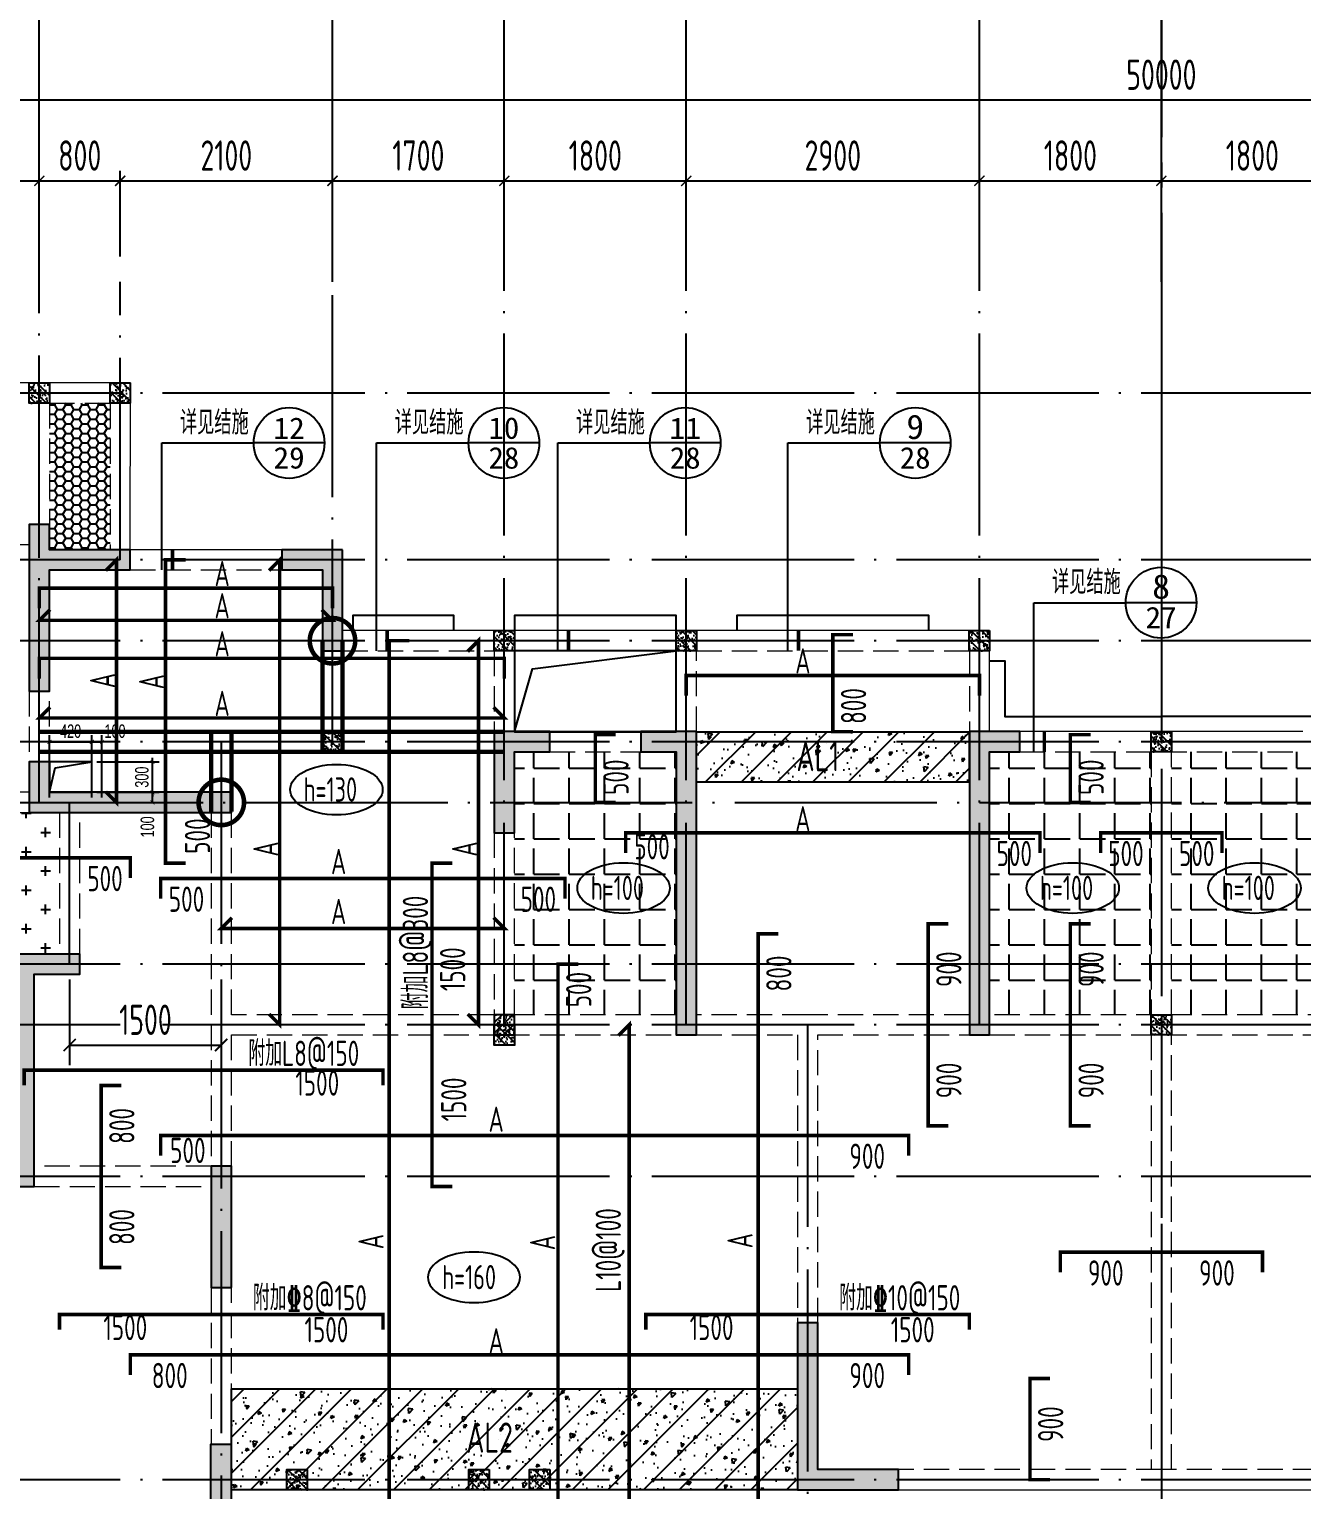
# Model space of a CAD drawing. Extents: x -668857 to 154266, y -275694 to 291306.
# Drawn here: x -211589 to -198999, y -7972 to 6478 of the extents above; entities that cross this region are included whole.
import ezdxf
from ezdxf.enums import TextEntityAlignment as Align

# ---------------------------------------------------------------- set-up
doc = ezdxf.new("R2010")
doc.units = 0
doc.header["$LTSCALE"] = 1000
for name, pattern in [('CENTER', [2, 1.25, -0.25, 0.25, -0.25]), ('DASH', [0.35, 0.25, -0.1]), ('DASHED', [0.75, 0.5, -0.25]), ('DOTE', [2.42, 2, -0.2, 0.02, -0.2])]:
    doc.linetypes.add(name, pattern=pattern)
doc.layers.get('0').update_dxf_attribs({"linetype": 'CONTINUOUS'})
doc.layers.get('DEFPOINTS').update_dxf_attribs({"linetype": 'CONTINUOUS'})
doc.layers.add('+公共字体', color=7, linetype='CONTINUOUS', lineweight=20)
for name, color, linetype in [('A-AXIS', 1, 'CONTINUOUS'), ('A-DOTE', 10, 'DOTE'), ('BEAM', 4, 'DASHED'), ('DIM_IDEN', 67, 'CONTINUOUS'), ('PUB_TEXT', 2, 'CONTINUOUS'), ('ROOF', 183, 'CONTINUOUS'), ('S-B板填充', 251, 'CONTINUOUS'), ('S-B板标注', 3, 'CONTINUOUS'), ('S-B板配筋', 6, 'CONTINUOUS'), ('S-B板配筋号', 7, 'CONTINUOUS'), ('S-C承台编号', 6, 'CONTINUOUS'), ('S-D洞口', 4, 'CONTINUOUS'), ('S-D洞口标注', 3, 'CONTINUOUS'), ('S-L主梁线', 4, 'DASH'), ('S-Q墙填充', 252, 'CONTINUOUS'), ('S-Q墙实线', 6, 'CONTINUOUS'), ('S-Q墙标注', 3, 'CONTINUOUS'), ('S-Y一般标注', 3, 'CONTINUOUS'), ('S-板正筋', 2, 'CONTINUOUS'), ('S-构造柱', 212, 'CONTINUOUS'), ('TEXT', 2, 'CONTINUOUS'), ('THIN', 7, 'CONTINUOUS'), ('水平筋标注', 7, 'CONTINUOUS'), ('看线', 251, 'CONTINUOUS'), ('配箍校核', 34, 'CONTINUOUS')]:
    doc.layers.add(name, color=color, linetype=linetype)
doc.styles.add('_TCH_AXIS', font='COMPLEX', dxfattribs={"bigfont": 'GBCBIG'})
doc.styles.add('_TCH_LABEL', font='simhei.ttf')
doc.styles.add('TSSD_DIMENSION', font='Tssdeng.shx', dxfattribs={"width": 0.7, "bigfont": 'tssdchn.shx'})
doc.styles.add('TSSD_REIN', font='tssdeng.shx', dxfattribs={"width": 0.7, "height": 300, "bigfont": 'tssdchn.shx'})
doc.styles.add('结构文字', font='zstxt.shx', dxfattribs={"width": 0.7, "bigfont": 'zshz.shx'})
doc.dimstyles.new('STRUCK', dxfattribs={"dimtxt": 400, "dimasz": 121, "dimexe": 200, "dimexo": 150, "dimgap": 115, "dimtad": 1, "dimdec": 0, "dimdsep": 46, "dimtxsty": '结构文字', "dimblk": 'ARCHTICK', "dimcen": 400, "dimclrd": 3, "dimclre": 3, "dimclrt": 7, "dimadec": 0, "dimazin": 0, "dimtfac": 1, "dimtdec": 0, "dimtix": 1, "dimtmove": 2, "dimatfit": 3, "dimldrblk": '_DIMX', "dimfxl": 0, "dimtolj": 1, "dimtzin": 0, "dimarcsym": 0})
doc.dimstyles.new('STRUCK30', dxfattribs={"dimscale": 0.33333, "dimtxt": 400, "dimasz": 121, "dimexe": 200, "dimexo": 150, "dimgap": 115, "dimtad": 1, "dimdec": 0, "dimdsep": 46, "dimtxsty": '结构文字', "dimblk": 'ARCHTICK', "dimcen": 400, "dimclrd": 3, "dimclre": 3, "dimclrt": 7, "dimadec": 0, "dimazin": 0, "dimtfac": 1, "dimtdec": 0, "dimtix": 1, "dimtmove": 2, "dimatfit": 3, "dimldrblk": '_DIMX', "dimfxl": 0, "dimtolj": 1, "dimtzin": 0, "dimarcsym": 0})
doc.dimstyles.new('TSSD_100_100', dxfattribs={"dimtxt": 300, "dimasz": 100, "dimexe": 100, "dimexo": 250, "dimgap": 100, "dimtad": 1, "dimdec": 0, "dimzin": 0, "dimdsep": 46, "dimtxsty": 'TSSD_DIMENSION', "dimblk": 'ARCHTICK', "dimcen": 0, "dimdle": 100, "dimclrt": 7, "dimadec": 0, "dimazin": 0, "dimtfac": 1, "dimtdec": 0, "dimtix": 1, "dimtmove": 2, "dimatfit": 3, "dimldrblk": 'ARCHTICK', "dimfxl": 0, "dimtolj": 1, "dimtzin": 0, "dimarcsym": 0})

# ---------------------------------------------------------------- blocks, each defined once
blk = doc.blocks.new('_ArchTick')
at = {"color": 0, "linetype": 'ByBlock', "const_width": 0.15}
blk.add_lwpolyline([(-0.5, -0.5), (0.5, 0.5)], dxfattribs=at)
blk = doc.blocks.new('*D156')
at = {"layer": 'DEFPOINTS', "color": 0}
for p in [(18500, 19250), (15700, 18250), (18500, 18250)]:
    blk.add_point(p, dxfattribs=at)
at = {"layer": 'S-Y一般标注', "color": 0, "lineweight": -2}
for p, q in [((15600, 19250), (18600, 19250)), ((15700, 18500), (15700, 19350)), ((18500, 18500), (18500, 19350))]:
    blk.add_line(p, q, dxfattribs=at)
at = {"layer": 'S-Y一般标注', "color": 0, "lineweight": -2, "xscale": 100, "yscale": 100, "zscale": 100, "rotation": 180}
blk.add_blockref('_ArchTick', (15700, 19250), dxfattribs=at)
at = {"layer": 'S-Y一般标注', "color": 0, "lineweight": -2, "xscale": 100, "yscale": 100, "zscale": 100}
blk.add_blockref('_ArchTick', (18500, 19250), dxfattribs=at)
at = {"layer": 'S-Y一般标注', "color": 7, "insert": (17100, 19500), "char_height": 300, "attachment_point": 5, "style": 'TSSD_DIMENSION'}
blk.add_mtext('\\A1;2800', dxfattribs=at)
blk = doc.blocks.new('*D157')
at = {"layer": 'DEFPOINTS', "color": 0}
for p in [(19300, 19250), (18500, 18250), (19300, 18250)]:
    blk.add_point(p, dxfattribs=at)
at = {"layer": 'S-Y一般标注', "color": 0, "lineweight": -2}
for p, q in [((18400, 19250), (19400, 19250)), ((18500, 18500), (18500, 19350)), ((19300, 18500), (19300, 19350))]:
    blk.add_line(p, q, dxfattribs=at)
at = {"layer": 'S-Y一般标注', "color": 0, "lineweight": -2, "xscale": 100, "yscale": 100, "zscale": 100, "rotation": 180}
blk.add_blockref('_ArchTick', (18500, 19250), dxfattribs=at)
at = {"layer": 'S-Y一般标注', "color": 0, "lineweight": -2, "xscale": 100, "yscale": 100, "zscale": 100}
blk.add_blockref('_ArchTick', (19300, 19250), dxfattribs=at)
at = {"layer": 'S-Y一般标注', "color": 7, "insert": (18900, 19500), "char_height": 300, "attachment_point": 5, "style": 'TSSD_DIMENSION'}
blk.add_mtext('\\A1;800', dxfattribs=at)
blk = doc.blocks.new('*D158')
at = {"layer": 'DEFPOINTS', "color": 0}
for p in [(23100, 19250), (21400, 18250), (23100, 18250)]:
    blk.add_point(p, dxfattribs=at)
at = {"layer": 'S-Y一般标注', "color": 0, "lineweight": -2}
for p, q in [((21300, 19250), (23200, 19250)), ((21400, 18500), (21400, 19350)), ((23100, 18500), (23100, 19350))]:
    blk.add_line(p, q, dxfattribs=at)
at = {"layer": 'S-Y一般标注', "color": 0, "lineweight": -2, "xscale": 100, "yscale": 100, "zscale": 100, "rotation": 180}
blk.add_blockref('_ArchTick', (21400, 19250), dxfattribs=at)
at = {"layer": 'S-Y一般标注', "color": 0, "lineweight": -2, "xscale": 100, "yscale": 100, "zscale": 100}
blk.add_blockref('_ArchTick', (23100, 19250), dxfattribs=at)
at = {"layer": 'S-Y一般标注', "color": 7, "insert": (22250, 19500), "char_height": 300, "attachment_point": 5, "style": 'TSSD_DIMENSION'}
blk.add_mtext('\\A1;1700', dxfattribs=at)
blk = doc.blocks.new('*D159')
at = {"layer": 'DEFPOINTS', "color": 0}
for p in [(24900, 19250), (23100, 18250), (24900, 18250)]:
    blk.add_point(p, dxfattribs=at)
at = {"layer": 'S-Y一般标注', "color": 0, "lineweight": -2}
for p, q in [((23000, 19250), (25000, 19250)), ((23100, 18500), (23100, 19350)), ((24900, 18500), (24900, 19350))]:
    blk.add_line(p, q, dxfattribs=at)
at = {"layer": 'S-Y一般标注', "color": 0, "lineweight": -2, "xscale": 100, "yscale": 100, "zscale": 100, "rotation": 180}
blk.add_blockref('_ArchTick', (23100, 19250), dxfattribs=at)
at = {"layer": 'S-Y一般标注', "color": 0, "lineweight": -2, "xscale": 100, "yscale": 100, "zscale": 100}
blk.add_blockref('_ArchTick', (24900, 19250), dxfattribs=at)
at = {"layer": 'S-Y一般标注', "color": 7, "insert": (24000, 19500), "char_height": 300, "attachment_point": 5, "style": 'TSSD_DIMENSION'}
blk.add_mtext('\\A1;1800', dxfattribs=at)
blk = doc.blocks.new('*D160')
at = {"layer": 'DEFPOINTS', "color": 0}
for p in [(27800, 19250), (24900, 18250), (27800, 18250)]:
    blk.add_point(p, dxfattribs=at)
at = {"layer": 'S-Y一般标注', "color": 0, "lineweight": -2}
for p, q in [((24800, 19250), (27900, 19250)), ((24900, 18500), (24900, 19350)), ((27800, 18500), (27800, 19350))]:
    blk.add_line(p, q, dxfattribs=at)
at = {"layer": 'S-Y一般标注', "color": 0, "lineweight": -2, "xscale": 100, "yscale": 100, "zscale": 100, "rotation": 180}
blk.add_blockref('_ArchTick', (24900, 19250), dxfattribs=at)
at = {"layer": 'S-Y一般标注', "color": 0, "lineweight": -2, "xscale": 100, "yscale": 100, "zscale": 100}
blk.add_blockref('_ArchTick', (27800, 19250), dxfattribs=at)
at = {"layer": 'S-Y一般标注', "color": 7, "insert": (26350, 19500), "char_height": 300, "attachment_point": 5, "style": 'TSSD_DIMENSION'}
blk.add_mtext('\\A1;2900', dxfattribs=at)
blk = doc.blocks.new('*D161')
at = {"layer": 'DEFPOINTS', "color": 0}
for p in [(29600, 19250), (27800, 18250), (29600, 18250)]:
    blk.add_point(p, dxfattribs=at)
at = {"layer": 'S-Y一般标注', "color": 0, "lineweight": -2}
for p, q in [((27700, 19250), (29700, 19250)), ((27800, 18500), (27800, 19350)), ((29600, 18500), (29600, 19350))]:
    blk.add_line(p, q, dxfattribs=at)
at = {"layer": 'S-Y一般标注', "color": 0, "lineweight": -2, "xscale": 100, "yscale": 100, "zscale": 100, "rotation": 180}
blk.add_blockref('_ArchTick', (27800, 19250), dxfattribs=at)
at = {"layer": 'S-Y一般标注', "color": 0, "lineweight": -2, "xscale": 100, "yscale": 100, "zscale": 100}
blk.add_blockref('_ArchTick', (29600, 19250), dxfattribs=at)
at = {"layer": 'S-Y一般标注', "color": 7, "insert": (28700, 19500), "char_height": 300, "attachment_point": 5, "style": 'TSSD_DIMENSION'}
blk.add_mtext('\\A1;1800', dxfattribs=at)
blk = doc.blocks.new('*D162')
at = {"layer": 'DEFPOINTS', "color": 0}
for p in [(31400, 19250), (29600, 18250), (31400, 18250)]:
    blk.add_point(p, dxfattribs=at)
at = {"layer": 'S-Y一般标注', "color": 0, "lineweight": -2}
for p, q in [((29500, 19250), (31500, 19250)), ((29600, 18500), (29600, 19350)), ((31400, 18500), (31400, 19350))]:
    blk.add_line(p, q, dxfattribs=at)
at = {"layer": 'S-Y一般标注', "color": 0, "lineweight": -2, "xscale": 100, "yscale": 100, "zscale": 100, "rotation": 180}
blk.add_blockref('_ArchTick', (29600, 19250), dxfattribs=at)
at = {"layer": 'S-Y一般标注', "color": 0, "lineweight": -2, "xscale": 100, "yscale": 100, "zscale": 100}
blk.add_blockref('_ArchTick', (31400, 19250), dxfattribs=at)
at = {"layer": 'S-Y一般标注', "color": 7, "insert": (30500, 19500), "char_height": 300, "attachment_point": 5, "style": 'TSSD_DIMENSION'}
blk.add_mtext('\\A1;1800', dxfattribs=at)
blk = doc.blocks.new('*D173')
at = {"layer": 'DEFPOINTS', "color": 0}
for p in [(54600, 20050), (4600, 18250), (54600, 18250)]:
    blk.add_point(p, dxfattribs=at)
at = {"layer": 'S-Y一般标注', "color": 0, "lineweight": -2}
for p, q in [((4600, 18500), (4600, 20150)), ((54600, 18500), (54600, 20150)), ((4500, 20050), (54700, 20050))]:
    blk.add_line(p, q, dxfattribs=at)
at = {"layer": 'S-Y一般标注', "color": 0, "lineweight": -2, "xscale": 100, "yscale": 100, "zscale": 100, "rotation": 180}
blk.add_blockref('_ArchTick', (4600, 20050), dxfattribs=at)
at = {"layer": 'S-Y一般标注', "color": 0, "lineweight": -2, "xscale": 100, "yscale": 100, "zscale": 100}
blk.add_blockref('_ArchTick', (54600, 20050), dxfattribs=at)
at = {"layer": 'S-Y一般标注', "color": 7, "insert": (29600, 20300), "char_height": 300, "attachment_point": 5, "style": 'TSSD_DIMENSION'}
blk.add_mtext('\\A1;50000', dxfattribs=at)
blk = doc.blocks.new('*D185')
at = {"layer": 'DEFPOINTS', "color": 0}
for p in [(21400, 19250), (19300, 18250), (21400, 18250)]:
    blk.add_point(p, dxfattribs=at)
at = {"layer": 'S-Y一般标注', "color": 0, "lineweight": -2}
for p, q in [((19200, 19250), (21500, 19250)), ((19300, 18500), (19300, 19350)), ((21400, 18500), (21400, 19350))]:
    blk.add_line(p, q, dxfattribs=at)
at = {"layer": 'S-Y一般标注', "color": 0, "lineweight": -2, "xscale": 100, "yscale": 100, "zscale": 100, "rotation": 180}
blk.add_blockref('_ArchTick', (19300, 19250), dxfattribs=at)
at = {"layer": 'S-Y一般标注', "color": 0, "lineweight": -2, "xscale": 100, "yscale": 100, "zscale": 100}
blk.add_blockref('_ArchTick', (21400, 19250), dxfattribs=at)
at = {"layer": 'S-Y一般标注', "color": 7, "insert": (20350, 19500), "char_height": 300, "attachment_point": 5, "style": 'TSSD_DIMENSION'}
blk.add_mtext('\\A1;2100', dxfattribs=at)
blk = doc.blocks.new('20210729.03504727')
at = {"layer": '看线', "color": 202, "ltscale": 0.5}
for points in [[(17500, 10800), (17500, 10950), (16500, 10950), (16500, 10800)], [(19700, 10800), (19700, 10950), (18100, 10950), (18100, 10800)], [(22200, 10800), (22200, 10950), (20300, 10950), (20300, 10800)], [(22800, 10500), (22950, 10500), (22950, 9950), (24500, 9950)], [(26200, 10500), (26050, 10500), (26050, 9950), (24500, 9950)]]:
    blk.add_lwpolyline(points, dxfattribs=at)
blk = doc.blocks.new('*D1078')
at = {"layer": 'DEFPOINTS', "color": 0}
for p in [(-210969, -772), (-210369, -772), (-210969, -1072)]:
    blk.add_point(p, dxfattribs=at)
at = {"layer": 'S-D洞口标注', "color": 3, "lineweight": -2}
for p, q in [((-210919, -772), (-210302, -772)), ((-210369, -772), (-210369, -732)), ((-210369, -1072), (-210369, -772)), ((-210919, -1072), (-210302, -1072)), ((-210369, -1072), (-210369, -1112))]:
    blk.add_line(p, q, dxfattribs=at)
at = {"layer": 'S-D洞口标注', "color": 3, "lineweight": -2, "xscale": 40.33293, "yscale": 40.33293, "zscale": 40.33293}
for p, rotation in [((-210369, -772), 270), ((-210369, -1072), 90)]:
    blk.add_blockref('_ArchTick', p, dxfattribs=dict(at, rotation=rotation))
at = {"layer": 'S-D洞口标注', "color": 7, "insert": (-210474, -922), "char_height": 133.3, "attachment_point": 5, "rotation": 90, "style": '结构文字'}
blk.add_mtext('\\A1;300', dxfattribs=at)
blk = doc.blocks.new('_DIMX')
blk.add_line((-150, 0), (150, 0))
at = {"const_width": 50}
blk.add_lwpolyline([(-70, -70), (70, 70)], dxfattribs=at)
blk = doc.blocks.new('*D1079')
at = {"layer": 'DEFPOINTS', "color": 0}
for p in [(-210969, -573), (-211389, -1173), (-210969, -1172)]:
    blk.add_point(p, dxfattribs=at)
at = {"layer": 'S-D洞口标注', "color": 3, "lineweight": -2}
for p, q in [((-211389, -1123), (-211389, -506)), ((-211389, -573), (-210969, -573)), ((-210969, -1122), (-210969, -506))]:
    blk.add_line(p, q, dxfattribs=at)
at = {"layer": 'S-D洞口标注', "color": 3, "lineweight": -2, "xscale": 40.33293, "yscale": 40.33293, "zscale": 40.33293, "rotation": 180}
blk.add_blockref('_ArchTick', (-211389, -573), dxfattribs=at)
at = {"layer": 'S-D洞口标注', "color": 3, "lineweight": -2, "xscale": 40.33293, "yscale": 40.33293, "zscale": 40.33293}
blk.add_blockref('_ArchTick', (-210969, -573), dxfattribs=at)
at = {"layer": 'S-D洞口标注', "color": 7, "insert": (-211179, -468), "char_height": 133.3, "attachment_point": 5, "style": '结构文字'}
blk.add_mtext('\\A1;420', dxfattribs=at)
blk = doc.blocks.new('*D1080')
at = {"layer": 'DEFPOINTS', "color": 0}
for p in [(-210869, -573), (-210969, -1172), (-210869, -1172)]:
    blk.add_point(p, dxfattribs=at)
at = {"layer": 'S-D洞口标注', "color": 3, "lineweight": -2}
for p, q in [((-210969, -1122), (-210969, -506)), ((-210969, -573), (-210869, -573)), ((-210869, -1122), (-210869, -506))]:
    blk.add_line(p, q, dxfattribs=at)
at = {"layer": 'S-D洞口标注', "color": 3, "lineweight": -2, "xscale": 40.33293, "yscale": 40.33293, "zscale": 40.33293, "rotation": 180}
blk.add_blockref('_ArchTick', (-210969, -573), dxfattribs=at)
at = {"layer": 'S-D洞口标注', "color": 3, "lineweight": -2, "xscale": 40.33293, "yscale": 40.33293, "zscale": 40.33293}
blk.add_blockref('_ArchTick', (-210869, -573), dxfattribs=at)
at = {"layer": 'S-D洞口标注', "color": 7, "insert": (-210740, -468), "char_height": 133.3, "attachment_point": 5, "style": '结构文字'}
blk.add_mtext('\\A1;100', dxfattribs=at)
blk = doc.blocks.new('*D1081')
at = {"layer": 'DEFPOINTS', "color": 0}
for p in [(-210969, -1072), (-210369, -1072), (-210969, -1172)]:
    blk.add_point(p, dxfattribs=at)
at = {"layer": 'S-D洞口标注', "color": 3, "lineweight": -2}
for p, q in [((-210919, -1072), (-210302, -1072)), ((-210369, -1172), (-210369, -1072)), ((-210919, -1172), (-210302, -1172))]:
    blk.add_line(p, q, dxfattribs=at)
at = {"layer": 'S-D洞口标注', "color": 3, "lineweight": -2, "xscale": 40.33293, "yscale": 40.33293, "zscale": 40.33293}
for p, rotation in [((-210369, -1072), 90), ((-210369, -1172), 270)]:
    blk.add_blockref('_ArchTick', p, dxfattribs=dict(at, rotation=rotation))
at = {"layer": 'S-D洞口标注', "color": 7, "insert": (-210419, -1414), "char_height": 133.3, "attachment_point": 5, "rotation": 90, "style": '结构文字'}
blk.add_mtext('\\A1;100', dxfattribs=at)
blk = doc.blocks.new('20210803.22403995')
at = {"layer": '+公共字体', "color": 2, "const_width": 45}
for points in [[(-847438, -168387, 1), (-847438, -167937, 1), (-847438, -168387, -1)], [(-848538, -169986, 1), (-848538, -169536, 1), (-848538, -169986, -1)]]:
    blk.add_lwpolyline(points, format="xyb", dxfattribs=at)
blk = doc.blocks.new('20210807.15312446')
at = {"layer": 'S-Q墙填充'}
h = blk.add_hatch(color=252, dxfattribs=at)
h.dxf.hatch_style = 1
h.paths.add_polyline_path([(74816, 67840), (74816, 66540), (75016, 66540), (75016, 67740), (75815, 67740), (75815, 67940), (75016, 67940), (75016, 68190), (74816, 68190)])
h = blk.add_hatch(color=252, dxfattribs=at)
h.dxf.hatch_style = 1
h.paths.add_polyline_path([(77916, 67940), (77316, 67940), (77316, 67740), (77716, 67740), (77716, 66940), (77916, 66940)])
h = blk.add_hatch(color=252, dxfattribs=at)
h.dxf.hatch_style = 1
h.paths.add_polyline_path([(79416, 66140), (79416, 65140), (79616, 65140), (79616, 65940), (79966, 65940), (79966, 66140)])
h = blk.add_hatch(color=252, dxfattribs=at)
h.dxf.hatch_style = 1
h.paths.add_polyline_path([(81416, 66140), (80866, 66140), (80866, 65940), (81216, 65940), (81216, 63140), (81416, 63140)])
h = blk.add_hatch(color=252, dxfattribs=at)
h.dxf.hatch_style = 1
h.paths.add_polyline_path([(84116, 66140), (84116, 63140), (84316, 63140), (84316, 65940), (84616, 65940), (84616, 66140)])
h = blk.add_hatch(color=252, dxfattribs=at)
h.dxf.hatch_style = 1
h.paths.add_polyline_path([(75016, 65540), (75016, 65840), (74816, 65840), (74816, 65340), (75216, 65340), (76816, 65340), (76816, 65540), (75216, 65540)])
h = blk.add_hatch(color=252, dxfattribs=at)
h.dxf.hatch_style = 1
h.paths.add_polyline_path([(74866, 61640), (74866, 63740), (75316, 63740), (75316, 63940), (74666, 63940), (74666, 61840), (74466, 61840), (74466, 61640)])
h = blk.add_hatch(color=252, dxfattribs=at)
h.dxf.hatch_style = 1
h.paths.add_polyline_path([(76816, 60640), (76816, 61840), (76616, 61840), (76616, 60640)])
h = blk.add_hatch(color=252, dxfattribs=at)
h.dxf.hatch_style = 1
h.paths.add_polyline_path([(82416, 58640), (83316, 58640), (83416, 58640), (83416, 58840), (83316, 58840), (82616, 58840), (82616, 60290), (82416, 60290)])
h = blk.add_hatch(color=252, dxfattribs=at)
h.dxf.hatch_style = 1
h.paths.add_polyline_path([(76813, 57440), (76063, 57440), (76063, 57640), (76613, 57640), (76613, 58740), (76613, 59090), (76813, 59090), (76813, 58740)])
at = {"layer": 'S-D洞口', "color": 5}
blk.add_lwpolyline([(79616, 66140), (81216, 66140), (81216, 66940), (79616, 66940), (79616, 66140), (79793, 66762), (81216, 66940)], dxfattribs=at)
at = {"layer": 'S-L主梁线', "linetype": 'ByBlock', "lineweight": 18}
for p, q in [((74915, 69590), (72116, 69590)), ((75816, 69590), (74915, 69590)), ((75815, 67940), (75816, 69590)), ((77316, 67939), (75815, 67939)), ((79516, 67140), (77916, 67140)), ((81316, 67140), (79516, 67140)), ((84316, 67140), (81316, 67140)), ((84316, 66140), (84316, 67140)), ((79616, 66940), (81216, 66940)), ((79616, 66140), (79616, 66940)), ((81216, 66940), (81216, 66140)), ((80866, 66140), (79966, 66140)), ((86016, 66140), (84616, 66140)), ((87416, 66140), (86016, 66140)), ((83416, 58640), (86016, 58640)), ((86016, 58640), (88616, 58640))]:
    blk.add_line(p, q, dxfattribs=at)
at = {"layer": 'S-L主梁线', "linetype": 'DASH', "lineweight": 18}
for p, q in [((75015, 69390), (75616, 69390)), ((75015, 69390), (75016, 68190)), ((75616, 69390), (75615, 67940)), ((75016, 68090), (75016, 68190)), ((72216, 67990), (74816, 67990)), ((75815, 67740), (77316, 67740)), ((77916, 66940), (79416, 66940)), ((79416, 66940), (79416, 66140)), ((81416, 66940), (84116, 66940)), ((81416, 66140), (81416, 66940)), ((84116, 66940), (84116, 66140)), ((74816, 66540), (74816, 65840)), ((75016, 65840), (75016, 66540)), ((79966, 65940), (80866, 65940)), ((84616, 65940), (86016, 65940)), ((85916, 65940), (85916, 63340)), ((86016, 65940), (87416, 65940)), ((86116, 63340), (86116, 65940)), ((74816, 65540), (72216, 65540)), ((72216, 65340), (74816, 65340)), ((75116, 65340), (75116, 63940)), ((75316, 63940), (75316, 65340)), ((76616, 65340), (76616, 63240)), ((76816, 63340), (76816, 65340)), ((79416, 65140), (79416, 63340)), ((79616, 63340), (79616, 65140)), ((79416, 63340), (76816, 63340)), ((81216, 63340), (79616, 63340)), ((82516, 63340), (81416, 63340)), ((84116, 63340), (82516, 63340)), ((86016, 63340), (84316, 63340)), ((87716, 63340), (86016, 63340)), ((76616, 63240), (76616, 61840)), ((76816, 63140), (79516, 63140)), ((76816, 61840), (76816, 63140)), ((79516, 63140), (81216, 63140)), ((81416, 63140), (82416, 63140)), ((82416, 63140), (82416, 60290)), ((82616, 63140), (84116, 63140)), ((82616, 60290), (82616, 63140)), ((84316, 63140), (86016, 63140)), ((85916, 63140), (85916, 58840)), ((86016, 63140), (87716, 63140)), ((86116, 58840), (86116, 63140)), ((76616, 61840), (74866, 61840)), ((74866, 61640), (76616, 61640)), ((76616, 60640), (76616, 59090)), ((76816, 59090), (76816, 60640)), ((86016, 58840), (83416, 58840)), ((88616, 58840), (86016, 58840))]:
    blk.add_line(p, q, dxfattribs=at)
at = {"layer": 'S-Q墙实线'}
for points in [[(74816, 67840), (74816, 66540), (75016, 66540), (75016, 67740), (75815, 67740), (75815, 67940), (75016, 67940), (75016, 68190), (74816, 68190)], [(77916, 67940), (77316, 67940), (77316, 67740), (77716, 67740), (77716, 66940), (77916, 66940)], [(79416, 66140), (79416, 65140), (79616, 65140), (79616, 65940), (79966, 65940), (79966, 66140)], [(81416, 66140), (80866, 66140), (80866, 65940), (81216, 65940), (81216, 63140), (81416, 63140)], [(84116, 66140), (84116, 63140), (84316, 63140), (84316, 65940), (84616, 65940), (84616, 66140)], [(75016, 65540), (75016, 65840), (74816, 65840), (74816, 65340), (75216, 65340), (76816, 65340), (76816, 65540), (75216, 65540)], [(74866, 61640), (74866, 63740), (75316, 63740), (75316, 63940), (74666, 63940), (74666, 61840), (74466, 61840), (74466, 61640)], [(76816, 60640), (76816, 61840), (76616, 61840), (76616, 60640)], [(82416, 58640), (83316, 58640), (83416, 58640), (83416, 58840), (83316, 58840), (82616, 58840), (82616, 60290), (82416, 60290)], [(76813, 57440), (76063, 57440), (76063, 57640), (76613, 57640), (76613, 58740), (76613, 59090), (76813, 59090), (76813, 58740)]]:
    blk.add_lwpolyline(points, close=True, dxfattribs=at)
blk = doc.blocks.new('20210730.02141516')
at = {"layer": 'S-构造柱'}
h = blk.add_hatch(dxfattribs=at)
h.set_pattern_fill('ARMORED', color=256, scale=15, angle=-90, style=0)
h.set_pattern_definition([(320, (-154189.41, 3278673.45), (-9.4128202, -107.5890274), [11.25, -123.75]), (265, (-154189.41, 3278673.45), (112.82882, 20.8127), [9, -99]), (10.4514, (-154190.19, 3278664.49), (103.4159313, -86.7764073), [9.5610285, -105.1713168]), (316.1842, (-154159.41, 3278673.45), (-24.827852, -160.0861573), [16.875, -185.625]), (6.6356, (-154161.48, 3278660.11), (146.117681, -140.199406), [14.341543, -157.75695]), (261.1842, (-154159.41, 3278673.45), (146.11779, -140.199292), [13.5, -148.5]), (291, (-154166.91, 3278658.45), (-60.3928336, -89.5360578), [11.25, -123.75]), (236, (-154166.91, 3278658.45), (108.7725068, -36.4972998), [9, -99]), (341.4514, (-154171.94, 3278650.99), (48.3795745, -126.0333943), [9.5610285, -105.1713168]), (307.5, (-154189.41, 3278673.454), (49.93407807, -1.8239783), [0, -97.8, 0, -100.5, 0, -99.375]), (277.5, (-154189.41, 3278673.454), (59.1617568, -39.4604306), [0, -57.3, 0, -95.55, 0, -37.875]), (237.5, (-154189.41, 3278706.904), (-3.38323076, -80.07336543), [0, -37.5, 0, -117, 0, -155.25]), (227.5, (-154189.41, 3278721.904), (15.0157473, -87.4779254), [0, -48.75, 0, -77.7, 0, -110.25]), (315, (-154189.41, 3278673.454), (53.0330086, 53.0330086), [])])
h.paths.add_polyline_path([(200, 200), (200, 0), (0, 0), (0, 200)])
blk.add_lwpolyline([(200, 200), (200, 0), (0, 0), (0, 200)], close=True, dxfattribs=at)
blk = doc.blocks.new('20210809.18285270')
at = {"layer": 'ROOF', "rotation": 359.9999999538236}
for p in [(13900, 12550), (14700, 12550)]:
    blk.add_blockref('20210730.02141516', p, dxfattribs=at)
at = {"layer": 'ROOF'}
for p in [(18500, 10100), (20300, 10100), (23200, 10100), (16800, 9100), (25000, 9100), (18500, 6200), (25000, 6300), (16450, 1800), (18250, 1800), (18850, 1800)]:
    blk.add_blockref('20210730.02141516', p, dxfattribs=at)
at = {"layer": 'ROOF', "xscale": -1, "rotation": 4.61764226855621e-08}
blk.add_blockref('20210730.02141516', (18700, 6300), dxfattribs=at)
blk = doc.blocks.new('*D292')
at = {"layer": 'DEFPOINTS', "color": 0}
for p in [(-200559, -4859), (-199059, -4859), (-199059, -5659)]:
    blk.add_point(p, dxfattribs=at)
at = {"layer": 'S-Q墙标注', "color": 3, "lineweight": -2}
for p, q in [((-200559, -5009), (-200559, -5859)), ((-199059, -5009), (-199059, -5859)), ((-200559, -5659), (-199059, -5659))]:
    blk.add_line(p, q, dxfattribs=at)
at = {"layer": 'S-Q墙标注', "color": 3, "lineweight": -2, "xscale": 121, "yscale": 121, "zscale": 121, "rotation": 180}
blk.add_blockref('_ArchTick', (-200559, -5659), dxfattribs=at)
at = {"layer": 'S-Q墙标注', "color": 3, "lineweight": -2, "xscale": 121, "yscale": 121, "zscale": 121}
blk.add_blockref('_ArchTick', (-199059, -5659), dxfattribs=at)
at = {"layer": 'S-Q墙标注', "color": 7, "insert": (-199809, -5409), "char_height": 300, "attachment_point": 5, "style": 'TSSD_REIN'}
blk.add_mtext('\\A1;1500', dxfattribs=at)
blk = doc.blocks.new('20210811.10050802')
at = {"layer": 'DIM_IDEN'}
for p, q in [((15459, 14161), (16368, 14161)), ((15459, 12905), (15459, 14161)), ((17068, 14161), (16368, 14161)), ((17584, 14161), (18493, 14161)), ((17584, 12105), (17584, 14161)), ((19193, 14161), (18493, 14161)), ((19378, 14161), (20287, 14161)), ((19378, 12105), (19378, 14161)), ((20987, 14161), (20287, 14161)), ((21653, 14161), (22562, 14161)), ((21653, 12105), (21653, 14161)), ((23262, 14161), (22562, 14161)), ((24085, 12581), (24994, 12581)), ((24085, 11105), (24085, 12581)), ((25694, 12581), (24994, 12581))]:
    blk.add_line(p, q, dxfattribs=at)
at = {"layer": 'DIM_IDEN', "const_width": 35}
for points in [[(15564, 12905), (15564, 13105)], [(17689, 12105), (17689, 12305)], [(19483, 12105), (19483, 12305)], [(21758, 12105), (21758, 12305)], [(24190, 11105), (24190, 11305)]]:
    blk.add_lwpolyline(points, dxfattribs=at)
at = {"layer": 'DIM_IDEN'}
for centre in [(16718, 14161), (18843, 14161), (20637, 14161), (22912, 14161), (25344, 12581)]:
    blk.add_circle(centre, 350, dxfattribs=at)
at = {"layer": 'PUB_TEXT', "style": '_TCH_AXIS'}
for p in [(15638, 14245), (17763, 14245), (19557, 14245), (21833, 14245), (24265, 12665)]:
    blk.add_text('详见结施', height=236.3, dxfattribs=at).set_placement(p)
at = {"layer": 'PUB_TEXT', "style": '_TCH_LABEL'}
for s, height, width, p, p2 in [('12', 211.6, 1.022989, (16562, 14202), (16873, 14202)), ('10', 213.8, 0.988889, (18691, 14202), (18995, 14202)), ('11', 210.8, 1.034884, (20480, 14202), (20794, 14202)), ('9', 242, 1.011364, (22824, 14200), (23000, 14200)), ('29', 212.7, 1.00565, (16564, 13908), (16872, 13908)), ('28', 213.8, 0.988889, (18691, 13907), (18995, 13907)), ('28', 213.8, 0.988889, (20485, 13907), (20789, 13907)), ('28', 213.8, 0.988889, (22760, 13907), (23064, 13907)), ('8', 242, 1.017143, (25256, 12620), (25433, 12620)), ('27', 212.3, 1.011364, (25190, 12328), (25499, 12328))]:
    blk.add_text(s, height=height, dxfattribs=dict(at, width=width)).set_placement(p, p2, align=Align.FIT)
blk = doc.blocks.new('20210726.16395156')
at = {"layer": 'A-AXIS'}
for p, q in [((18500, 18249.9), (18500, 21049.9)), ((21400, 18249.9), (21400, 21049.9)), ((23100, 18249.9), (23100, 21049.9)), ((24900, 18249.9), (24900, 21049.9)), ((27800, 18249.9), (27800, 21049.9)), ((29600, 18249.9), (29600, 21049.9))]:
    blk.add_line(p, q, dxfattribs=at)
at = {"layer": 'A-DOTE'}
for p, q in [((18500, 13100.3), (18500, 18249.9)), ((19300, 15500), (19300, 18249.9)), ((21400, 13700), (21400, 18249.9)), ((23100, 10900), (23100, 18249.9)), ((24900, 10900), (24900, 18249.9)), ((27800, 10900), (27800, 18249.9)), ((29600, 18249.9), (29600, 3600)), ((55600, 17150), (3600, 17150)), ((55600, 15500), (3600, 15500)), ((55600, 14700), (3600, 14700)), ((55600, 13700), (3600, 13700)), ((20299.8, 13700), (20300, 3600)), ((3600, 13100.3), (55600, 13100.3)), ((18800, 11500), (18800, 13100)), ((55600, 11500), (3600, 11500)), ((55600, 10900), (3600, 10900)), ((26100, 10900), (26100, 3600)), ((55600, 9400), (3600, 9400)), ((55600, 6400), (3600, 6400))]:
    blk.add_line(p, q, dxfattribs=at)
at = {"layer": 'S-Y一般标注'}
for base, p1, p2, picture, middle in [((54600, 20049.9), (4600, 18249.9), (54600, 18249.9), '*D173', (29600, 20299.9)), ((18500, 19249.9), (15700, 18249.9), (18500, 18249.9), '*D156', (17100, 19499.9)), ((19300, 19249.9), (18500, 18249.9), (19300, 18249.9), '*D157', (18900, 19499.9)), ((21400, 19249.9), (19300, 18249.9), (21400, 18249.9), '*D185', (20350, 19499.9)), ((23100, 19249.9), (21400, 18249.9), (23100, 18249.9), '*D158', (22250, 19499.9)), ((24900, 19249.9), (23100, 18249.9), (24900, 18249.9), '*D159', (24000, 19499.9)), ((27800, 19249.9), (24900, 18249.9), (27800, 18249.9), '*D160', (26350, 19499.9)), ((29600, 19249.9), (27800, 18249.9), (29600, 18249.9), '*D161', (28700, 19499.9)), ((31400, 19249.9), (29600, 18249.9), (31400, 18249.9), '*D162', (30500, 19499.9))]:
    dim = blk.add_linear_dim(base=base, p1=p1, p2=p2, dimstyle='TSSD_100_100', dxfattribs=at)
    dim.commit()
    dim.dimension.update_dxf_attribs({"geometry": picture, "text_midpoint": middle})
blk = doc.blocks.new('20210810.19092027')
at = {"layer": 'S-Q墙标注'}
dim = blk.add_linear_dim(base=(100917.7, 61274), p1=(99417.8, 62074), p2=(100917.7, 62074), dimstyle='STRUCK', override={"dimtxt": 300, "dimgap": 100, "dimtxsty": 'TSSD_REIN'}, dxfattribs=at)
dim.commit()
dim.dimension.update_dxf_attribs({"geometry": '*D292', "text_midpoint": (100167.7, 61524), "insert": (299976.5, 66933)})

msp = doc.modelspace()

# ---------------------------------------------------------------- hatches: boundary and pattern name
at = {"layer": 'BEAM', "linetype": 'ByBlock'}
h = msp.add_hatch(dxfattribs=at)
h.set_pattern_fill('ARMORED', color=252, scale=50, angle=180, style=0)
h.set_pattern_definition([(230, (-422759.78, 1913448.94), (-358.63009, 31.376067), [37.5, -412.5]), (175, (-422759.78, 1913448.94), (69.37567, -376.09607), [30, -330]), (280.4514, (-422789.66, 1913451.56), (-289.25469, -344.71977), [31.870095, -350.571056]), (226.1842, (-422759.78, 1913348.94), (-533.62052, 82.75951), [56.25, -618.75]), (276.6356, (-422804.25, 1913355.84), (-467.33135, -487.05894), [47.80514, -525.8565]), (171.1842, (-422759.8, 1913348.94), (-467.33097, -487.0593), [45, -495]), (201, (-422809.78, 1913373.94), (-298.453526, 201.309445), [37.5, -412.5]), (146, (-422809.78, 1913373.94), (-121.657666, -362.57502), [30, -330]), (251.4514, (-422834.65, 1913390.72), (-420.111314, -161.26525), [31.870095, -350.571056]), (217.5, (-422759.78, 1913448.94), (-6.079928, -166.446927), [0, -326, 0, -335, 0, -331.25]), (187.5, (-422759.78, 1913448.94), (-131.534769, -197.205856), [0, -191, 0, -318.5, 0, -126.25]), (147.5, (-422648.28, 1913448.94), (-266.911218, 11.277436), [0, -125, 0, -390, 0, -517.5]), (137.5, (-422598.28, 1913448.94), (-291.593085, -50.05249), [0, -162.5, 0, -259, 0, -367.5]), (225, (-422759.78, 1913448.94), (176.776695, -176.776695), [])])
h.paths.add_polyline_path([(-202288.65, -972.36), (-204988.64, -972.36), (-204988.64, -472.36), (-202288.65, -472.36)])
h = msp.add_hatch(dxfattribs=at)
h.set_pattern_fill('ARMORED', color=252, scale=50, angle=180, style=0)
h.set_pattern_definition([(230, (-427259.8, 1906448.95), (-358.63009, 31.376067), [37.5, -412.5]), (175, (-427259.8, 1906448.95), (69.37567, -376.09607), [30, -330]), (280.4514, (-427289.7, 1906451.57), (-289.25469, -344.71977), [31.870095, -350.571056]), (226.1842, (-427259.8, 1906348.95), (-533.62052, 82.75951), [56.25, -618.75]), (276.6356, (-427304.27, 1906355.85), (-467.33135, -487.05894), [47.80514, -525.8565]), (171.1842, (-427259.8, 1906348.95), (-467.33097, -487.0593), [45, -495]), (201, (-427309.8, 1906373.95), (-298.453526, 201.309445), [37.5, -412.5]), (146, (-427309.8, 1906373.95), (-121.657666, -362.57502), [30, -330]), (251.4514, (-427334.67, 1906390.73), (-420.111314, -161.26525), [31.870095, -350.571056]), (217.5, (-427259.8, 1906448.95), (-6.079928, -166.446927), [0, -326, 0, -335, 0, -331.25]), (187.5, (-427259.8, 1906448.95), (-131.534769, -197.205856), [0, -191, 0, -318.5, 0, -126.25]), (147.5, (-427148.3, 1906448.95), (-266.911218, 11.277436), [0, -125, 0, -390, 0, -517.5]), (137.5, (-427098.3, 1906448.95), (-291.593085, -50.05249), [0, -162.5, 0, -259, 0, -367.5]), (225, (-427259.8, 1906448.95), (176.776695, -176.776695), [])])
h.paths.add_polyline_path([(-203988.67, -7972.35), (-209588.67, -7972.35), (-209588.67, -6972.35), (-203988.67, -6972.35)])
at = {"layer": 'S-B板填充', "linetype": 'ByBlock'}
h = msp.add_hatch(dxfattribs=at)
h.set_pattern_fill('HONEY', color=252, scale=17.142857, style=0)
h.set_pattern_definition([(0, (-155710.205, -181258.76), (81.642857, 47.136514), [54.42857, -108.857143]), (120, (-155710.205, -181258.76), (-81.642847, 47.136531), [54.42857, -108.857143]), (60, (-155710.205, -181258.76), (1e-05, 94.273045), [-108.857143, 54.42857])])
h.paths.add_polyline_path([(-211388.97, 1327.64), (-210788.83, 1327.64), (-210788.83, 2777.64), (-211388.97, 2777.64)])
at = {"layer": 'S-B板填充'}
h = msp.add_hatch(dxfattribs=at)
h.set_pattern_fill('ANGLE', color=252, scale=50, style=0)
h.set_pattern_definition([(0, (-109154.7, -148916.23), (0, 349.25), [254, -95.25]), (90, (-109154.7, -148916.23), (-349.25, 2e-14), [254, -95.25])])
h.paths.add_polyline_path([(-206788.66, -672.36), (-205188.64, -672.36), (-205188.64, -3272.36), (-206788.66, -3272.36)])
h = msp.add_hatch(dxfattribs=at)
h.set_pattern_fill('ANGLE', color=252, scale=50, style=0)
h.set_pattern_definition([(0, (-104454.7, -148916.23), (0, 349.25), [254, -95.25]), (90, (-104454.7, -148916.23), (-349.25, 2e-14), [254, -95.25])])
h.paths.add_polyline_path([(-202088.66, -672.36), (-200488.65, -672.36), (-200488.65, -3272.36), (-202088.66, -3272.36)])
h = msp.add_hatch(dxfattribs=at)
h.set_pattern_fill('ANGLE', color=252, scale=50, style=0)
h.set_pattern_definition([(0, (-102654.7, -148916.23), (0, 349.25), [254, -95.25]), (90, (-102654.7, -148916.23), (-349.25, 2e-14), [254, -95.25])])
h.paths.add_polyline_path([(-200288.64, -672.36), (-198688.62, -672.36), (-198688.62, -3272.36), (-200288.64, -3272.36)])
h = msp.add_hatch(dxfattribs=at)
h.set_pattern_fill('CROSS', color=252, scale=30, style=0)
h.set_pattern_definition([(0, (-127654.7, -148916.23), (190.5, 190.5), [95.25, -285.75]), (90, (-127607.07, -148963.85), (-190.5, 190.5), [95.25, -285.75])])
h.paths.add_polyline_path([(-214488.7, -1272.09), (-211288.76, -1272.09), (-211288.76, -2672.36), (-214488.7, -2672.36)])

# ---------------------------------------------------------------- linework, layer by layer
at = {"layer": 'BEAM', "linetype": 'ByBlock'}
for points in [[(-202288.65, -972.36), (-204988.64, -972.36), (-204988.64, -472.36), (-202288.65, -472.36)], [(-203988.67, -7972.35), (-209588.67, -7972.35), (-209588.67, -6972.35), (-203988.67, -6972.35)]]:
    msp.add_lwpolyline(points, close=True, dxfattribs=at)
at = {"layer": 'S-B板标注'}
for centre in [(-208549.77, -1045.71), (-205708.77, -2019.28), (-201265.51, -2019.28), (-199467.56, -2019.28)]:
    msp.add_ellipse(centre, major_axis=(-457.33, 0), ratio=0.54724159, dxfattribs=at)
at = {"layer": 'S-B板标注', "extrusion": (0, 0, -1)}
msp.add_ellipse((-207188.55, -5870.13), major_axis=(457.33, -0.02), ratio=0.54724159, dxfattribs=at)
at = {"layer": 'S-B板配筋', "lineweight": 35, "const_width": 35}
for points in [[(-210831.04, -1066.03), (-210724.98, -1172.09), (-210724.98, 1227.64), (-210831.04, 1121.57)], [(-210040.6, -1772.09), (-210240.6, -1772.09), (-210240.59, 1227.64), (-210040.59, 1227.64)], [(-209216.49, -3266.29), (-209110.43, -3372.36), (-209110.43, 1227.64), (-209216.49, 1121.57)], [(-211488.64, 747.73), (-211488.64, 947.73), (-208588.63, 947.73), (-208588.63, 747.73)], [(-211382.58, 735.5), (-211488.64, 629.43), (-208588.64, 629.43), (-208694.71, 735.5)], [(-207828.26, -9672.19), (-208028.26, -9672.19), (-208028.25, 427.64), (-207828.25, 427.64)], [(-207250.63, -3266.29), (-207144.57, -3372.36), (-207144.57, 427.64), (-207250.63, 321.57)], [(-203438.64, -472.36), (-203638.64, -472.36), (-203638.64, 487.64), (-203438.64, 487.64)], [(-211488.63, 53.08), (-211488.63, 253.08), (-206888.63, 253.08), (-206888.63, 53.08)], [(-205088.63, -115.53), (-205088.63, 84.47), (-202188.63, 84.47), (-202188.63, -115.53)], [(-211382.58, -231.2), (-211488.64, -337.27), (-206888.65, -337.27), (-206994.71, -231.2)], [(-205788.64, -1172.36), (-205988.64, -1172.36), (-205988.64, -502.36), (-205788.64, -502.36)], [(-201088.64, -1172.36), (-201288.64, -1172.36), (-201288.64, -502.36), (-201088.64, -502.36)], [(-205688.64, -1672.36), (-205688.64, -1472.36), (-201588.65, -1472.36), (-201588.65, -1672.36)], [(-200988.64, -1672.36), (-200988.64, -1472.36), (-199788.64, -1472.36), (-199788.64, -1672.36)], [(-199788.62, -1672.36), (-199788.62, -1472.36), (-200988.62, -1472.36), (-200988.62, -1672.36)], [(-215188.7, -1920.39), (-215188.7, -1720.39), (-210588.76, -1720.39), (-210588.76, -1920.39)], [(-207404.46, -4972.36), (-207604.46, -4972.36), (-207604.46, -1772.36), (-207404.46, -1772.36)], [(-210288.64, -2124.7), (-210288.64, -1924.7), (-206288.64, -1924.7), (-206288.64, -2124.7)], [(-209582.59, -2312.9), (-209688.65, -2418.97), (-206888.65, -2418.97), (-206994.71, -2312.9)], [(-204177.47, -9672.19), (-204377.47, -9672.19), (-204377.47, -2472.36), (-204177.47, -2472.36)], [(-202495.52, -4372.36), (-202695.52, -4372.36), (-202695.52, -2372.36), (-202495.52, -2372.36)], [(-201088.65, -4372.36), (-201288.65, -4372.36), (-201288.65, -2372.36), (-201088.65, -2372.36)], [(-206157.33, -9672.19), (-206357.33, -9672.19), (-206357.33, -2772.36), (-206157.33, -2772.36)], [(-205758.65, -9566.13), (-205652.58, -9672.19), (-205652.58, -3372.36), (-205758.65, -3478.42)], [(-208088.61, -3970.03), (-208088.61, -3820.03), (-211638.61, -3820.03), (-211638.61, -3970.03)], [(-210677.33, -5772.36), (-210877.33, -5772.36), (-210877.33, -3972.36), (-210677.33, -3972.36)], [(-210288.65, -4667.41), (-210288.65, -4467.41), (-202888.65, -4467.41), (-202888.65, -4667.41)], [(-201388.65, -5822.36), (-201388.65, -5622.36), (-199388.65, -5622.36), (-199388.65, -5822.36)], [(-211288.56, -6388.33), (-211288.56, -6238.33), (-208088.56, -6238.33), (-208088.56, -6388.33)], [(-205488.56, -6388.33), (-205488.56, -6238.33), (-202288.56, -6238.33), (-202288.56, -6388.33)], [(-210588.65, -6837.14), (-210588.65, -6637.14), (-202888.65, -6637.14), (-202888.65, -6837.14)], [(-201488.65, -7872.36), (-201688.65, -7872.36), (-201688.65, -6872.36), (-201488.65, -6872.36)]]:
    msp.add_lwpolyline(points, dxfattribs=at)
at = {"layer": 'S-D洞口', "color": 5}
for points in [[(-206788.64, -472.36), (-205188.64, -472.36), (-205188.64, 327.64), (-206788.64, 327.64), (-206788.64, -472.36), (-206610.86, 149.86), (-205188.64, 327.64)], [(-211388.63, -1072.09), (-210968.63, -1072.09), (-210968.63, -772.09), (-211388.63, -772.09), (-211388.63, -1072.09), (-211330.3, -830.42), (-210968.63, -772.09)]]:
    msp.add_lwpolyline(points, dxfattribs=at)
at = {"layer": 'S-板正筋', "color": 5, "linetype": 'DASH', "const_width": 42.86}
for points in [[(-208688.63, 427.64), (-208688.63, -672.36)], [(-208488.63, 427.64), (-208488.63, -672.36)], [(-211488.64, -472.36), (-206888.63, -472.36)], [(-209788.64, -1262.81), (-209788.64, -472.36)], [(-209588.63, -1262.81), (-209588.63, -472.36)], [(-211488.64, -672.36), (-206888.63, -672.36)]]:
    msp.add_lwpolyline(points, dxfattribs=at)
at = {"layer": 'THIN', "linetype": 'CENTER'}
msp.add_line((-200388.63, 8660.43), (-200388.63, -15206.5), dxfattribs=at)

# ---------------------------------------------------------------- block references
msp.add_blockref('20210729.03504727', (-224888.65, -10272.36))
at = {"layer": 'A-DOTE'}
msp.add_blockref('20210726.16395156', (-229988.63, -14272.41), dxfattribs=at)
at = {"layer": 'PUB_TEXT'}
msp.add_blockref('20210811.10050802', (-225735.72, -11776.99), dxfattribs=at)
at = {"layer": 'S-C承台编号'}
msp.add_blockref('20210803.22403995', (638849.5, 168589.17), dxfattribs=at)
at = {"layer": 'S-Q墙填充'}
msp.add_blockref('20210807.15312446', (-286404.28, -66611.9), dxfattribs=at)
at = {"layer": '水平筋标注'}
msp.add_blockref('20210810.19092027', (-310606.47, -64846.35), dxfattribs=at)
at = {"layer": '配箍校核'}
msp.add_blockref('20210809.18285270', (-225488.65, -9772.52), dxfattribs=at)

# ---------------------------------------------------------------- texts
at = {"layer": 'S-B板标注', "color": 7, "style": 'TSSD_REIN', "width": 0.7}
for s, p in [('h=130', (-208874.46, -1163.86)), ('h=100', (-206033.46, -2137.42)), ('h=100', (-201590.2, -2137.42)), ('h=100', (-199792.25, -2137.42))]:
    msp.add_text(s, height=240, dxfattribs=at).set_placement(p)
msp.add_text('h=160', height=240, rotation=359.997282, dxfattribs=at).set_placement((-207503.55, -5988.26))
at = {"layer": 'S-B板配筋号', "color": 1, "style": 'TSSD_REIN', "width": 0.7}
for s, p in [('A', (-209755.03, 967.3)), ('A', (-209755.03, 649)), ('A', (-209755.03, 272.65)), ('A', (-204010.5, 104.04)), ('A', (-209755.03, -317.7)), ('A', (-204010.5, -1458.67)), ('A', (-208602.83, -1881.49)), ('A', (-208602.83, -2375.76)), ('附加L8@150', (-209420.38, -3779.47)), ('附加%%1328@150', (-209375.52, -6197.77)), ('附加%%13210@150', (-203575.52, -6197.77))]:
    msp.add_text(s, height=250, dxfattribs=at).set_placement(p)
for s, p in [('A', (-210737.64, -42.29)), ('A', (-210253.26, -53.58)), ('A', (-209123.09, -1708.33)), ('A', (-207157.23, -1708.33)), ('附加L8@300', (-207643.07, -3218.05)), ('L10@100', (-205735.16, -6014.99)), ('A', (-208082.61, -5592.44)), ('A', (-204431.83, -5583.34))]:
    msp.add_text(s, height=250, rotation=449.999992, dxfattribs=at).set_placement(p)
at = {"layer": 'S-B板配筋号', "style": 'TSSD_REIN', "width": 0.7}
for s, p in [('800', (-203558.64, -218.17)), ('500', (-205908.64, -922.36)), ('500', (-201208.64, -922.36)), ('500', (-210048.76, -1505.35)), ('1500', (-207524.46, -2822.36)), ('800', (-204297.47, -2864.52)), ('900', (-202615.52, -2822.36)), ('900', (-201208.65, -2822.36)), ('500', (-206277.33, -3024.09)), ('900', (-202615.52, -3922.36)), ('900', (-201208.65, -3922.36)), ('1500', (-207513.65, -4110.8)), ('800', (-210797.33, -4372.36)), ('800', (-210797.33, -5372.36)), ('900', (-201608.65, -7322.36))]:
    msp.add_text(s, height=250, rotation=449.999992, dxfattribs=at).set_placement(p, align=Align.TOP_CENTER)
for s, p in [('500', (-205427.31, -1485.26)), ('500', (-201843.55, -1552.36)), ('500', (-200738.64, -1552.36)), ('500', (-200738.62, -1552.36)), ('500', (-200038.64, -1552.36)), ('500', (-200038.62, -1552.36)), ('500', (-210838.76, -1800.39)), ('500', (-210032.53, -2004.7)), ('500', (-206551.81, -2004.7)), ('1500', (-208738.95, -3823.06)), ('500', (-210019.25, -4489.88)), ('900', (-203298.5, -4547.41)), ('900', (-200938.65, -5702.36)), ('900', (-199838.65, -5702.36)), ('1500', (-210638.22, -6241.36)), ('1500', (-208648.25, -6263.66)), ('1500', (-204838.22, -6241.36)), ('1500', (-202848.25, -6263.66)), ('800', (-210198.5, -6717.14)), ('900', (-203298.5, -6717.14))]:
    msp.add_text(s, height=250, dxfattribs=at).set_placement(p, align=Align.TOP_CENTER)
for p in [(-207044.17, -4431.34), (-207044.17, -6623.08)]:
    msp.add_text('A', height=250, dxfattribs=at).set_placement(p)
msp.add_text('A', height=250, rotation=449.999992, dxfattribs=at).set_placement((-206385.07, -5602.24))
at = {"layer": 'TEXT', "color": 1, "style": 'TSSD_REIN', "width": 0.7}
for s, p in [('AL1', (-203573.98, -862.97, 0)), ('AL2', (-206803.95, -7606.23, 0))]:
    msp.add_text(s, height=300, dxfattribs=at).set_placement(p, align=Align.RIGHT)

# ---------------------------------------------------------------- dimensions: what is measured, and where the dimension line sits
at = {"layer": 'S-D洞口标注'}
dim = msp.add_linear_dim(base=(-210968.63, -572.69), p1=(-211388.63, -1172.69), p2=(-210968.63, -1172.09), dimstyle='STRUCK30', dxfattribs=at)
dim.commit()
dim.dimension.update_dxf_attribs({"geometry": '*D1079', "text_midpoint": (-211178.63, -467.69)})
dim = msp.add_linear_dim(base=(-210868.64, -572.69), p1=(-210968.63, -1172.09), p2=(-210868.64, -1172.09), dimstyle='STRUCK30', dxfattribs=at)
dim.commit()
dim.dimension.update_dxf_attribs({"geometry": '*D1080', "text_midpoint": (-210739.75, -467.69), "dimtype": 160})
dim = msp.add_linear_dim(base=(-210368.63, -772.09), p1=(-210968.63, -1072.09), p2=(-210968.63, -772.09), angle=90, dimstyle='STRUCK30', dxfattribs=at)
dim.commit()
dim.dimension.update_dxf_attribs({"geometry": '*D1078', "text_midpoint": (-210473.63, -922.09)})
dim = msp.add_linear_dim(base=(-210368.63, -1072.09), p1=(-210968.63, -1172.09), p2=(-210968.63, -1072.09), angle=90, dimstyle='STRUCK30', dxfattribs=at)
dim.commit()
dim.dimension.update_dxf_attribs({"geometry": '*D1081', "text_midpoint": (-210418.63, -1414.01), "dimtype": 160})

doc.saveas('drawing.dxf')
